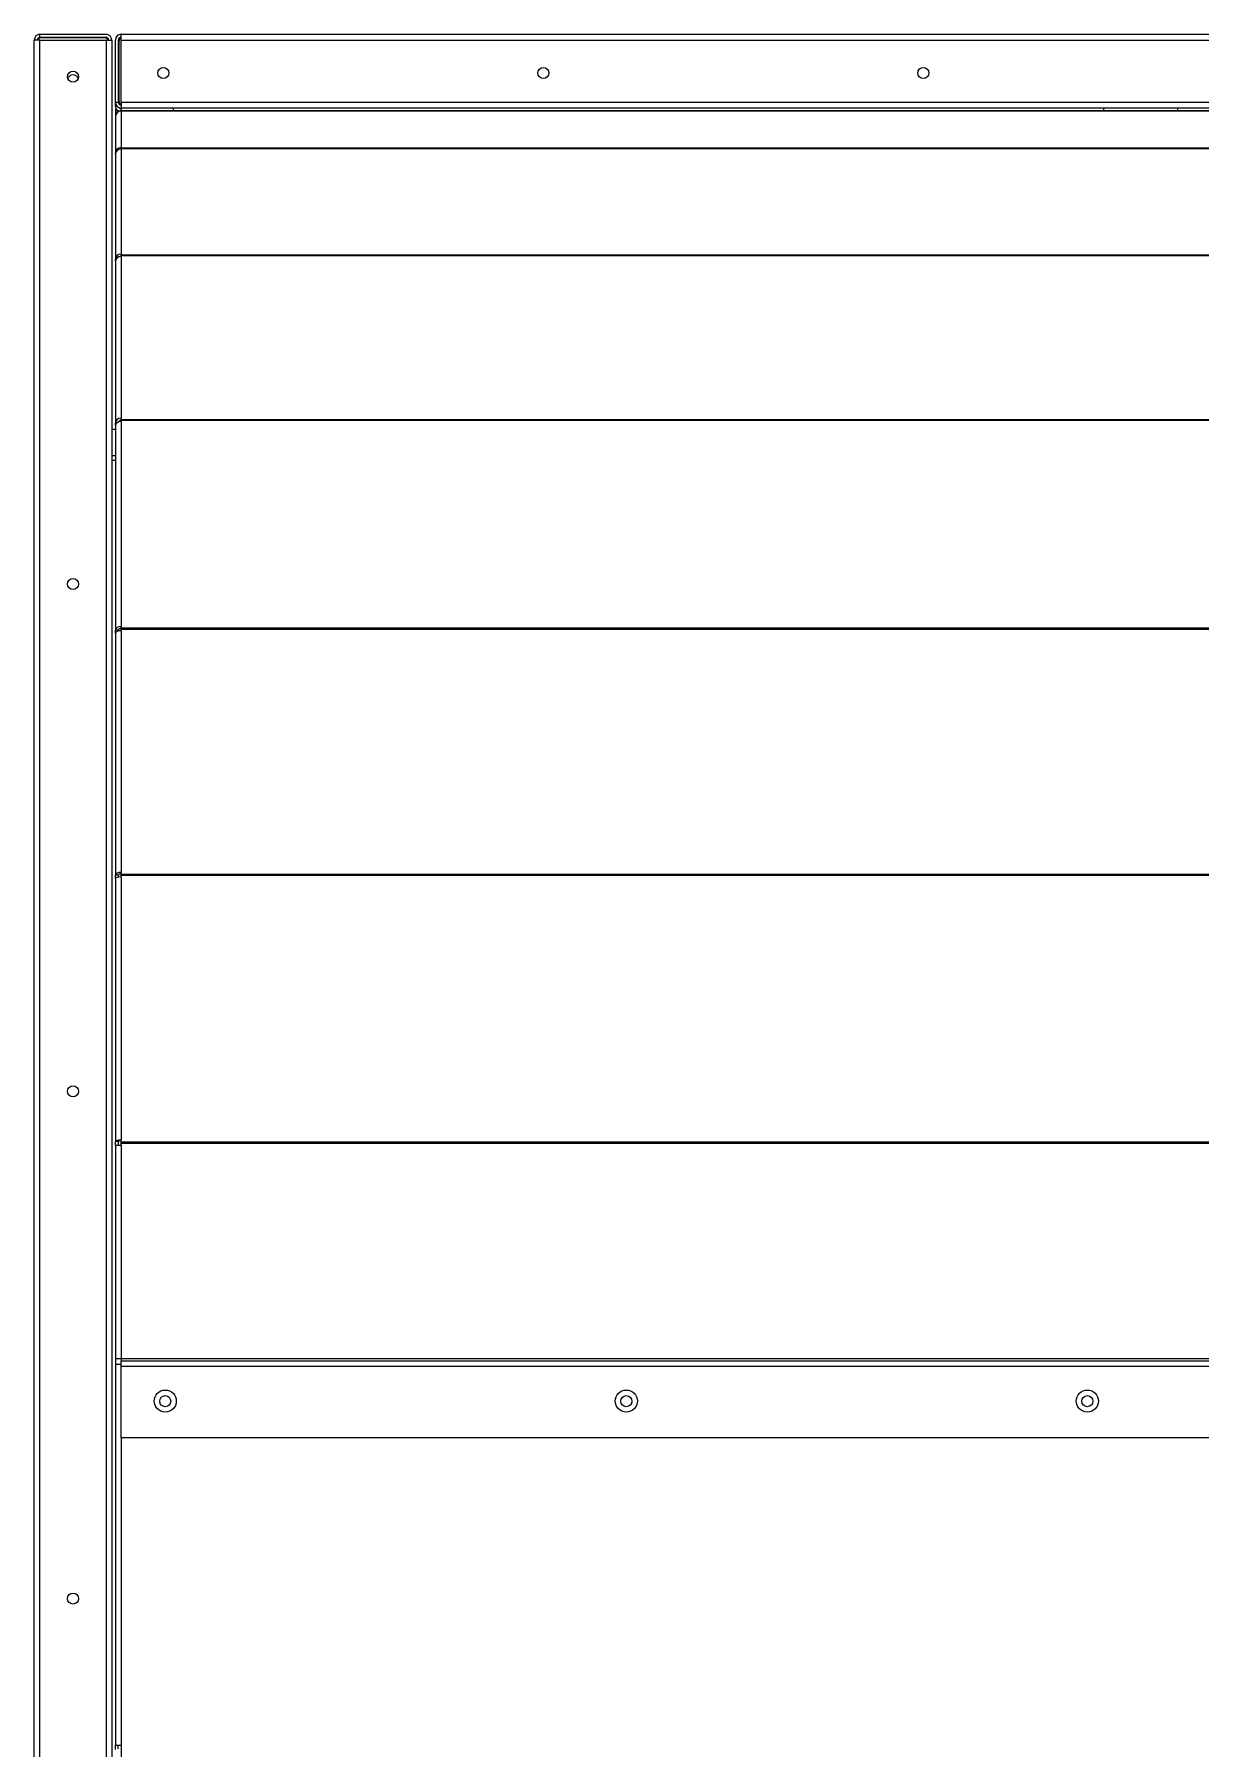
# Model space of a CAD drawing. Header units: millimetres. Extents: x 68455 to 97862, y 44247 to 65042.
# Drawn here: x 88036 to 88668, y 53300 to 54229 of the extents above; entities that cross this region are included whole.
import ezdxf

# ---------------------------------------------------------------- set-up
doc = ezdxf.new("R2010")
doc.units = ezdxf.units.MM

# ---------------------------------------------------------------- blocks, each defined once
blk = doc.blocks.new('SJMO 125 _SIDE')
at = {"color": 7, "lineweight": 20, "ltscale": 0.001722}
for p, q in [((88039.14, 54226.3), (88036.04, 54226.3)), ((88074.94, 54226.3), (88078.04, 54226.3)), ((88083.14, 54226.3), (88083.14, 54229.4)), ((88083.14, 54192.5), (88083.14, 54189.4)), ((88080.04, 53627.25), (88083.14, 53627.25)), ((88080.04, 53511.55), (88083.14, 53511.55)), ((88080.04, 53508.4), (88083.14, 53508.4)), ((88080.04, 53302), (88083.14, 53302))]:
    blk.add_line(p, q, dxfattribs=at)
at = {"color": 7, "lineweight": 20}
for p, q in [((88036.04, 51984.5), (88036.04, 54226.3)), ((88039.14, 51984.5), (88039.14, 54226.3)), ((88074.94, 54226.3), (88074.94, 51984.5)), ((88078.04, 54226.3), (88078.04, 51984.5)), ((88083.14, 54229.4), (90188.94, 54229.4)), ((88083.14, 54226.3), (90188.94, 54226.3)), ((90188.94, 54192.5), (88083.14, 54192.5)), ((90188.94, 54189.4), (88083.14, 54189.4)), ((88083.14, 54188), (89130.94, 54188)), ((88083.14, 54187.95), (89130.94, 54187.95)), ((88083.14, 54167.77), (89130.94, 54167.77)), ((88083.14, 54167.58), (89130.94, 54167.58)), ((88083.14, 54109.88), (89130.94, 54109.88)), ((88083.14, 54109.51), (89130.94, 54109.51)), ((88083.14, 54020.66), (89130.94, 54020.66)), ((88083.14, 54020.21), (89130.94, 54020.21)), ((88083.14, 53907.6), (89130.94, 53907.6)), ((88083.14, 53906.98), (89130.94, 53906.98)), ((88083.14, 53774.18), (89130.94, 53774.18)), ((88083.14, 53773.56), (89130.94, 53773.56)), ((88083.14, 53629.06), (89130.94, 53629.06)), ((88083.14, 53628.26), (89130.94, 53628.26)), ((88083.14, 53511.55), (89130.94, 53511.55)), ((88083.14, 53510.22), (89130.94, 53510.22)), ((88083.14, 53507.46), (89130.94, 53507.46)), ((89130.94, 53468.45), (88083.14, 53468.45))]:
    blk.add_line(p, q, dxfattribs=at)
at = {"color": 7, "lineweight": 20, "ltscale": 0.000888889}
for p, q in [((88039.14, 54227.8), (88039.14, 54229.4)), ((88081.64, 54192.5), (88080.04, 54192.5)), ((88081.64, 53906.31), (88080.04, 53906.31)), ((88081.64, 53773.64), (88080.04, 53773.64)), ((88081.64, 53629.23), (88080.04, 53629.23))]:
    blk.add_line(p, q, dxfattribs=at)
at = {"color": 7, "lineweight": 20, "ltscale": 0.019889}
for p, q in [((88039.14, 54229.4), (88074.94, 54229.4)), ((88039.14, 54227.8), (88074.94, 54227.8)), ((88039.14, 54226.3), (88074.94, 54226.3))]:
    blk.add_line(p, q, dxfattribs=at)
at = {"color": 7, "lineweight": 20, "ltscale": 0.019444}
blk.add_line((88074.54, 54227.4), (88039.54, 54227.4), dxfattribs=at)
at = {"color": 7, "lineweight": 20, "ltscale": 0.018778}
for p, q in [((88080.04, 54192.5), (88080.04, 54226.3)), ((88081.64, 54192.5), (88081.64, 54226.3)), ((88083.14, 54192.5), (88083.14, 54226.3))]:
    blk.add_line(p, q, dxfattribs=at)
at = {"color": 7, "lineweight": 20, "ltscale": 0.018333}
blk.add_line((88082.04, 54192.9), (88082.04, 54225.9), dxfattribs=at)
at = {"color": 7, "lineweight": 20, "ltscale": 0.001085}
blk.add_line((88080.04, 54190.5), (88080.04, 54192.46), dxfattribs=at)
at = {"color": 7, "lineweight": 20, "ltscale": 0.000406364}
blk.add_line((88080.77, 54190.5), (88080.04, 54190.5), dxfattribs=at)
at = {"color": 7, "lineweight": 20, "ltscale": 0.002199}
blk.add_line((88080.04, 54188.9), (88080.04, 54184.95), dxfattribs=at)
at = {"color": 7, "lineweight": 20, "ltscale": 0.000116338}
blk.add_line((88080.25, 54188.9), (88080.04, 54188.9), dxfattribs=at)
at = {"color": 7, "lineweight": 20, "ltscale": 9.81087e-05}
blk.add_line((88080.04, 54184.9), (88080.04, 54184.73), dxfattribs=at)
at = {"color": 7, "lineweight": 20, "ltscale": 0.011014}
for p, q in [((88080.04, 54184.73), (88080.04, 54164.9)), ((88083.14, 54187.78), (88083.14, 54167.95))]:
    blk.add_line(p, q, dxfattribs=at)
at = {"color": 7, "lineweight": 20, "ltscale": 0.000115093}
blk.add_line((88080.25, 54188.9), (88080.45, 54188.97), dxfattribs=at)
at = {"color": 7, "lineweight": 20, "ltscale": 2.06769e-05}
blk.add_line((88081.64, 54192.47), (88081.64, 54192.51), dxfattribs=at)
at = {"color": 7, "lineweight": 20, "ltscale": 0.00077743}
blk.add_line((88083.14, 54189.41), (88083.14, 54188.01), dxfattribs=at)
at = {"color": 7, "lineweight": 20, "ltscale": 2.77118e-05}
blk.add_line((88083.14, 54187.95), (88083.14, 54188), dxfattribs=at)
at = {"color": 7, "lineweight": 20, "ltscale": 9.96622e-05}
blk.add_line((88083.14, 54187.78), (88083.14, 54187.95), dxfattribs=at)
at = {"color": 7, "lineweight": 20, "ltscale": 0.000778012}
blk.add_line((88111.54, 54188.01), (88111.54, 54189.41), dxfattribs=at)
at = {"color": 7, "lineweight": 20, "ltscale": 0.000777723}
for p, q in [((88616.04, 54188), (88616.04, 54189.4)), ((88656.04, 54188), (88656.04, 54189.4))]:
    blk.add_line(p, q, dxfattribs=at)
at = {"color": 7, "lineweight": 20, "ltscale": 9.98432e-05}
blk.add_line((88083.14, 54167.77), (88083.14, 54167.95), dxfattribs=at)
at = {"color": 7, "lineweight": 20, "ltscale": 0.00010544}
blk.add_line((88083.14, 54167.58), (88083.14, 54167.77), dxfattribs=at)
at = {"color": 7, "lineweight": 20, "ltscale": 0.000215453}
blk.add_line((88083.14, 54167.19), (88083.14, 54167.58), dxfattribs=at)
at = {"color": 7, "lineweight": 20, "ltscale": 0.031625}
for p, q in [((88083.14, 54167.19), (88083.14, 54110.27)), ((88080.04, 54164.33), (88080.04, 54107.41))]:
    blk.add_line(p, q, dxfattribs=at)
at = {"color": 7, "lineweight": 20, "ltscale": 3.42425e-05}
blk.add_line((88080.1, 54164.9), (88080.04, 54164.9), dxfattribs=at)
at = {"color": 7, "lineweight": 20, "ltscale": 0.000313955}
blk.add_line((88080.04, 54164.33), (88080.04, 54164.9), dxfattribs=at)
at = {"color": 7, "lineweight": 20, "ltscale": 0.000215745}
blk.add_line((88083.14, 54109.88), (88083.14, 54110.27), dxfattribs=at)
at = {"color": 7, "lineweight": 20, "ltscale": 0.000203219}
blk.add_line((88083.14, 54109.51), (88083.14, 54109.88), dxfattribs=at)
at = {"color": 7, "lineweight": 20, "ltscale": 0.000140381}
blk.add_line((88080.29, 54107.41), (88080.04, 54107.41), dxfattribs=at)
at = {"color": 7, "lineweight": 20, "ltscale": 0.000546998}
blk.add_line((88080.04, 54106.42), (88080.04, 54107.41), dxfattribs=at)
at = {"color": 7, "lineweight": 20, "ltscale": 0.048698}
for p, q in [((88080.04, 54106.42), (88080.04, 54018.77)), ((88083.14, 54108.92), (88083.14, 54021.26))]:
    blk.add_line(p, q, dxfattribs=at)
at = {"color": 7, "lineweight": 20, "ltscale": 0.000332218}
blk.add_line((88083.14, 54108.92), (88083.14, 54109.51), dxfattribs=at)
at = {"color": 7, "lineweight": 20, "ltscale": 0.000433251}
blk.add_line((88080.82, 54018.77), (88080.04, 54018.77), dxfattribs=at)
at = {"color": 7, "lineweight": 20, "ltscale": 0.000751679}
blk.add_line((88080.04, 54017.41), (88080.04, 54018.77), dxfattribs=at)
at = {"color": 7, "lineweight": 20, "ltscale": 0.061721}
for p, q in [((88080.04, 54017.41), (88080.04, 53906.31)), ((88083.14, 54019.45), (88083.14, 53908.36))]:
    blk.add_line(p, q, dxfattribs=at)
at = {"color": 7, "lineweight": 20, "ltscale": 0.000331768}
blk.add_line((88083.14, 54020.66), (88083.14, 54021.26), dxfattribs=at)
at = {"color": 7, "lineweight": 20, "ltscale": 0.000251569}
blk.add_line((88083.14, 54020.21), (88083.14, 54020.66), dxfattribs=at)
at = {"color": 7, "lineweight": 20, "ltscale": 0.000420498}
blk.add_line((88083.14, 54019.45), (88083.14, 54020.21), dxfattribs=at)
at = {"color": 7, "lineweight": 20, "ltscale": 0.001111}
for p, q in [((88078.04, 54015.38), (88080.04, 54015.38)), ((88080.04, 53998.35), (88078.04, 53998.35))]:
    blk.add_line(p, q, dxfattribs=at)
at = {"color": 7, "lineweight": 20, "ltscale": 0.000917392}
blk.add_line((88080.04, 53904.66), (88080.04, 53906.31), dxfattribs=at)
at = {"color": 7, "lineweight": 20, "ltscale": 0.000222798}
blk.add_line((88081.64, 53905.91), (88081.64, 53906.31), dxfattribs=at)
at = {"color": 7, "lineweight": 20, "ltscale": 0.000421068}
blk.add_line((88083.14, 53907.6), (88083.14, 53908.36), dxfattribs=at)
at = {"color": 7, "lineweight": 20, "ltscale": 0.000340315}
blk.add_line((88083.14, 53906.98), (88083.14, 53907.6), dxfattribs=at)
at = {"color": 7, "lineweight": 20, "ltscale": 0.000496562}
blk.add_line((88083.14, 53906.09), (88083.14, 53906.98), dxfattribs=at)
at = {"color": 7, "lineweight": 20, "ltscale": 0.072788}
for p, q in [((88083.14, 53906.09), (88083.14, 53775.07)), ((88080.04, 53904.66), (88080.04, 53773.64))]:
    blk.add_line(p, q, dxfattribs=at)
at = {"color": 7, "lineweight": 20, "ltscale": 0.00049589}
blk.add_line((88083.14, 53774.18), (88083.14, 53775.07), dxfattribs=at)
at = {"color": 7, "lineweight": 20, "ltscale": 0.001035}
blk.add_line((88080.04, 53771.78), (88080.04, 53773.64), dxfattribs=at)
at = {"color": 7, "lineweight": 20, "ltscale": 0.079194}
for p, q in [((88080.04, 53771.78), (88080.04, 53629.23)), ((88083.14, 53772.59), (88083.14, 53630.04))]:
    blk.add_line(p, q, dxfattribs=at)
at = {"color": 7, "lineweight": 20, "ltscale": 0.000643713}
blk.add_line((88081.64, 53772.49), (88081.64, 53773.64), dxfattribs=at)
at = {"color": 7, "lineweight": 20, "ltscale": 0.000346286}
blk.add_line((88083.14, 53773.56), (88083.14, 53774.18), dxfattribs=at)
at = {"color": 7, "lineweight": 20, "ltscale": 0.000539607}
blk.add_line((88083.14, 53772.59), (88083.14, 53773.56), dxfattribs=at)
at = {"color": 7, "lineweight": 20, "ltscale": 0.001102}
for p, q in [((88080.04, 53627.25), (88080.04, 53629.23)), ((88081.64, 53627.25), (88081.64, 53629.23))]:
    blk.add_line(p, q, dxfattribs=at)
at = {"color": 7, "lineweight": 20, "ltscale": 0.064274}
for p, q in [((88080.04, 53627.25), (88080.04, 53511.55)), ((88083.14, 53627.25), (88083.14, 53511.55))]:
    blk.add_line(p, q, dxfattribs=at)
at = {"color": 7, "lineweight": 20, "ltscale": 0.000541128}
blk.add_line((88083.14, 53629.06), (88083.14, 53630.04), dxfattribs=at)
at = {"color": 7, "lineweight": 20, "ltscale": 0.000447681}
blk.add_line((88083.14, 53628.26), (88083.14, 53629.06), dxfattribs=at)
at = {"color": 7, "lineweight": 20, "ltscale": 0.000560392}
blk.add_line((88083.14, 53627.25), (88083.14, 53628.26), dxfattribs=at)
at = {"color": 7, "lineweight": 20, "ltscale": 0.00175}
blk.add_line((88080.04, 53511.55), (88080.04, 53508.4), dxfattribs=at)
at = {"color": 7, "lineweight": 20, "ltscale": 0.114667}
blk.add_line((88080.04, 53508.4), (88080.04, 53302), dxfattribs=at)
at = {"color": 7, "lineweight": 20, "ltscale": 0.000741427}
blk.add_line((88083.14, 53511.55), (88083.14, 53510.22), dxfattribs=at)
at = {"color": 7, "lineweight": 20, "ltscale": 0.001532}
blk.add_line((88083.14, 53507.46), (88083.14, 53510.22), dxfattribs=at)
at = {"color": 7, "lineweight": 20, "ltscale": 0.021671}
blk.add_line((88083.14, 53468.45), (88083.14, 53507.46), dxfattribs=at)
at = {"color": 7, "lineweight": 20, "ltscale": 0.092472}
blk.add_line((88083.14, 53468.45), (88083.14, 53302), dxfattribs=at)
at = {"color": 7, "lineweight": 20, "ltscale": 0.001327}
blk.add_line((88080.04, 53299.62), (88080.04, 53302.01), dxfattribs=at)
at = {"color": 7, "lineweight": 20, "ltscale": 0.00111}
blk.add_line((88081.54, 53300.01), (88081.54, 53302), dxfattribs=at)
at = {"color": 7, "lineweight": 20, "ltscale": 0.0225}
blk.add_line((88083.14, 53302), (88083.14, 53261.5), dxfattribs=at)
at = {"color": 7, "lineweight": 20}
for centre, radius in [((88057.04, 54206.4), 3), ((88106.04, 54208.4), 3), ((88312.04, 54208.4), 3), ((88518.04, 54208.4), 3), ((88057.04, 53931.4), 3), ((88057.04, 53656.4), 3), ((88107.04, 53488.45), 6), ((88107.04, 53488.4), 3), ((88357.04, 53488.45), 6), ((88357.04, 53488.4), 3), ((88607.04, 53488.45), 6), ((88607.04, 53488.4), 3), ((88057.04, 53381.4), 3)]:
    blk.add_circle(centre, radius, dxfattribs=at)
for centre, radius, start, end in [((88039.14, 54226.3), 3.1, 90, 180), ((88039.14, 54226.3), 1.5, 90, 180), ((88039.54, 54225.9), 1.5, 90, 164.53377), ((88074.54, 54225.9), 1.5, 15.46601, 90), ((88074.94, 54226.3), 3.1, 0, 90), ((88074.94, 54226.3), 1.5, 0, 90), ((88074.54, 54225.9), 3.5, 0, 0.59319), ((88083.14, 54226.3), 3.1, 90, 180), ((88083.14, 54226.3), 1.5, 90, 180), ((88083.54, 54225.9), 1.5, 105.466, 180), ((88057.04, 54204.4), 3, 19.47645, 160.53113), ((88083.14, 54192.5), 3.1, 180, 270), ((88083.14, 54190.5), 3.1, 180, 244.58537), ((88079.91, 54190.74), 1.84, 274.08585, 286.82206), ((88083.14, 54184.9), 3.1, 90, 180), ((88083.14, 54192.5), 1.5, 180, 270), ((88083.14, 54190.5), 1.5, 214.03569, 270), ((88083.54, 54192.9), 1.5, 180, 254.5338), ((88074.54, 53992.9), 3.5, 359.40681, 0), ((88074.94, 53984.3), 3.1, 0, 0.63017)]:
    blk.add_arc(centre, radius, start, end, dxfattribs=at)
for centre, major_axis, ratio, start_param, end_param in [((88083.14, 54184.73), (-3.1, 0), 0.983909, 4.712389, 6.283185), ((88083.14, 54189.9), (3.1, 0), 0.890814, 3.511257, 4.162602), ((88083.14, 54164.9), (-3.1, 0), 0.983909, 4.712389, 6.283185), ((88083.14, 54164.33), (-3.1, 0), 0.922686, 4.712389, 6.283185), ((88083.14, 54107.41), (-3.1, 0), 0.922686, 4.712389, 6.283185), ((88083.14, 54106.42), (-3.1, 0), 0.804688, 4.712389, 6.283185), ((88083.14, 54018.77), (-3.1, 0), 0.804688, 4.712389, 6.283185), ((88083.14, 54017.41), (-3.1, 0), 0.658616, 4.712389, 6.283185), ((88083.14, 54018.77), (-1.5, 0), 0.804688, 4.712389, 5.879259), ((88081.54, 54000.66), (3.5, 0), 0.087156, 2.013707, 3.141593), ((88083.14, 53906.31), (-3.1, 0), 0.658616, 4.712389, 6.283185), ((88083.14, 53904.66), (-3.1, 0), 0.461013, 4.712389, 6.283185), ((88083.14, 53906.31), (-1.5, 0), 0.658616, 4.712389, 6.283185), ((88083.14, 53773.64), (-3.1, 0), 0.461013, 4.712389, 6.283185), ((88083.14, 53771.78), (-3.1, 0), 0.259944, 4.712389, 6.283185), ((88083.14, 53773.64), (-1.5, 0), 0.461013, 4.712389, 6.283185), ((88083.14, 53629.23), (-3.1, 0), 0.259944, 4.712389, 6.283185), ((88083.14, 53629.23), (-1.5, 0), 0.259944, 4.712389, 6.283185)]:
    blk.add_ellipse(centre, major_axis=major_axis, ratio=ratio, start_param=start_param, end_param=end_param, dxfattribs=at)

msp = doc.modelspace()

# ---------------------------------------------------------------- block references
msp.add_blockref('SJMO 125 _SIDE', (0, 0))

doc.saveas('drawing.dxf')
